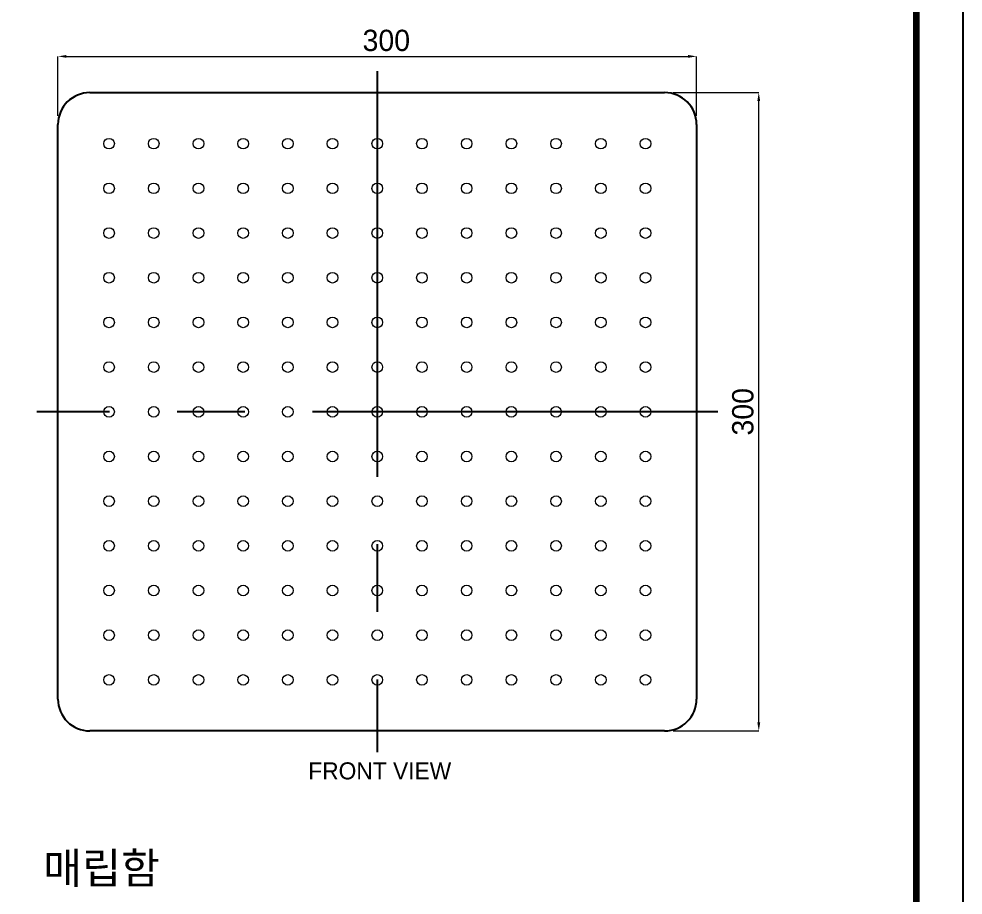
# Model space of a CAD drawing. Extents: x 0 to 1354, y -165 to 827.
# Drawn here: x 910.5 to 1354.1, y 203.7 to 615.5 of the extents above; entities that cross this region are included whole.
import ezdxf

# ---------------------------------------------------------------- set-up
doc = ezdxf.new("R2010")
doc.units = 0
doc.header["$LTSCALE"] = 10
doc.header["$MEASUREMENT"] = 0
doc.header["$PDMODE"] = 3
doc.header["$PDSIZE"] = -10
doc.linetypes.add('CENTER2', pattern=[28.575, 19.05, -3.175, 3.175, -3.175])
doc.layers.get('0').update_dxf_attribs({"linetype": 'CONTINUOUS'})
doc.layers.get('DEFPOINTS').update_dxf_attribs({"linetype": 'CONTINUOUS'})
doc.layers.add('실선', color=7, linetype='CONTINUOUS', lineweight=25)
doc.layers.add('치수선', color=7, linetype='CONTINUOUS', lineweight=20)
doc.layers.add('중심선', color=1, linetype='CENTER2')
doc.styles.add('Daelim Dimension', font='')
doc.styles.get('Daelim Dimension').set_extended_font_data('나눔고딕')
doc.dimstyles.new('DEFAULT', dxfattribs={"dimscale": 2, "dimtxt": 2, "dimasz": 2, "dimexe": 0, "dimexo": 2, "dimgap": 1, "dimtad": 1, "dimdec": 1, "dimzin": 9, "dimdsep": 46, "dimtxsty": 'Daelim Dimension', "dimcen": 0.5, "dimclrd": 252, "dimclre": 252, "dimclrt": 3, "dimadec": 1, "dimazin": 0, "dimtfac": 1, "dimtdec": 1, "dimtix": 1, "dimtmove": 0, "dimatfit": 3, "dimfxl": 1, "dimtolj": 1, "dimtzin": 1, "dimlwd": 9, "dimlwe": 9, "dimarcsym": 0})

# ---------------------------------------------------------------- blocks, each defined once
blk = doc.blocks.new('*D7')
at = {"color": 5, "lineweight": 9, "ltscale": 0.5, "transparency": 16777216}
for p, q in [((1217.86, 580.86), (1258.08, 580.86)), ((1258.08, 284.86), (1258.08, 576.86)), ((1217.86, 280.86), (1258.08, 280.86))]:
    blk.add_line(p, q, dxfattribs=at)
at = {"color": 5, "ltscale": 0.5, "transparency": 16777216}
for points in [[(1257.41, 576.86), (1258.75, 576.86), (1258.08, 580.86)], [(1257.41, 284.86), (1258.75, 284.86), (1258.08, 280.86)]]:
    blk.add_solid(points, dxfattribs=at)
at = {"layer": 'DEFPOINTS', "color": 0, "ltscale": 0.5, "transparency": 16777216}
for p in [(1213.86, 580.86), (1258.08, 580.86), (1213.86, 280.86)]:
    blk.add_point(p, dxfattribs=at)
at = {"color": 7, "ltscale": 0.5, "transparency": 16777216, "insert": (1250.63, 430.86), "char_height": 10, "attachment_point": 5, "rotation": 90, "style": 'Daelim Dimension'}
blk.add_mtext('\\A1;300', dxfattribs=at)
blk = doc.blocks.new('*D8')
at = {"color": 5, "lineweight": 9, "ltscale": 0.5, "transparency": 16777216}
for p, q in [((928.86, 569.86), (928.86, 597.87)), ((932.86, 597.87), (1224.86, 597.87)), ((1228.86, 569.86), (1228.86, 597.87))]:
    blk.add_line(p, q, dxfattribs=at)
at = {"color": 5, "ltscale": 0.5, "transparency": 16777216}
for points in [[(932.86, 598.54), (932.86, 597.2), (928.86, 597.87)], [(1224.86, 598.54), (1224.86, 597.2), (1228.86, 597.87)]]:
    blk.add_solid(points, dxfattribs=at)
at = {"layer": 'DEFPOINTS', "color": 0, "ltscale": 0.5, "transparency": 16777216}
for p in [(1228.86, 597.87), (928.86, 565.86), (1228.86, 565.86)]:
    blk.add_point(p, dxfattribs=at)
at = {"color": 7, "ltscale": 0.5, "transparency": 16777216, "insert": (1083.11, 605.32), "char_height": 10, "attachment_point": 5, "style": 'Daelim Dimension'}
blk.add_mtext('\\A1;300', dxfattribs=at)

msp = doc.modelspace()

# ---------------------------------------------------------------- linework, layer by layer
at = {"ltscale": 0.5}
msp.add_lwpolyline([(0, -165.36), (1354.08, -165.36), (1354.08, 826.8), (0, 826.8)], close=True, dxfattribs=at)
at = {"color": 5, "linetype": 'ByBlock', "lineweight": 200, "const_width": 3.12}
msp.add_lwpolyline([(21.77, -122.88), (1332.17, -122.88), (1332.17, 803.76), (21.77, 803.76)], close=True, dxfattribs=at)
at = {"layer": '실선'}
for p, q in [((943.86, 580.86), (1213.86, 580.86)), ((928.86, 295.86), (928.86, 565.86)), ((1228.86, 565.86), (1228.86, 295.86)), ((1213.86, 280.86), (943.86, 280.86))]:
    msp.add_line(p, q, dxfattribs=at)
for centre, start, end in [((943.86, 565.86), 90, 180), ((1213.86, 565.86), 0, 90), ((943.86, 295.86), 180, 270), ((1213.86, 295.86), 270, 0)]:
    msp.add_arc(centre, 15, start, end, dxfattribs=at)
at = {"layer": '중심선'}
for p, q in [((1078.86, 590.86), (1078.86, 270.86)), ((1238.86, 430.86), (918.86, 430.86))]:
    msp.add_line(p, q, dxfattribs=at)
at = {"layer": '치수선'}
for centre in [(952.86, 556.86), (973.86, 556.86), (994.86, 556.86), (1015.86, 556.86), (1036.86, 556.86), (1057.86, 556.86), (1078.86, 556.86), (1099.86, 556.86), (1120.86, 556.86), (1141.86, 556.86), (1162.86, 556.86), (1183.86, 556.86), (1204.86, 556.86), (952.86, 535.86), (973.86, 535.86), (994.86, 535.86), (1015.86, 535.86), (1036.86, 535.86), (1057.86, 535.86), (1078.86, 535.86), (1099.86, 535.86), (1120.86, 535.86), (1141.86, 535.86), (1162.86, 535.86), (1183.86, 535.86), (1204.86, 535.86), (952.86, 514.86), (973.86, 514.86), (994.86, 514.86), (1015.86, 514.86), (1036.86, 514.86), (1057.86, 514.86), (1078.86, 514.86), (1099.86, 514.86), (1120.86, 514.86), (1141.86, 514.86), (1162.86, 514.86), (1183.86, 514.86), (1204.86, 514.86), (952.86, 493.86), (973.86, 493.86), (994.86, 493.86), (1015.86, 493.86), (1036.86, 493.86), (1057.86, 493.86), (1078.86, 493.86), (1099.86, 493.86), (1120.86, 493.86), (1141.86, 493.86), (1162.86, 493.86), (1183.86, 493.86), (1204.86, 493.86), (952.86, 472.86), (973.86, 472.86), (994.86, 472.86), (1015.86, 472.86), (1036.86, 472.86), (1057.86, 472.86), (1078.86, 472.86), (1099.86, 472.86), (1120.86, 472.86), (1141.86, 472.86), (1162.86, 472.86), (1183.86, 472.86), (1204.86, 472.86), (952.86, 451.86), (973.86, 451.86), (994.86, 451.86), (1015.86, 451.86), (1036.86, 451.86), (1057.86, 451.86), (1078.86, 451.86), (1099.86, 451.86), (1120.86, 451.86), (1141.86, 451.86), (1162.86, 451.86), (1183.86, 451.86), (1204.86, 451.86), (952.86, 430.86), (973.86, 430.86), (994.86, 430.86), (1015.86, 430.86), (1036.86, 430.86), (1057.86, 430.86), (1078.86, 430.86), (1099.86, 430.86), (1120.86, 430.86), (1141.86, 430.86), (1162.86, 430.86), (1183.86, 430.86), (1204.86, 430.86), (952.86, 409.86), (973.86, 409.86), (994.86, 409.86), (1015.86, 409.86), (1036.86, 409.86), (1057.86, 409.86), (1078.86, 409.86), (1099.86, 409.86), (1120.86, 409.86), (1141.86, 409.86), (1162.86, 409.86), (1183.86, 409.86), (1204.86, 409.86), (952.86, 388.86), (973.86, 388.86), (994.86, 388.86), (1015.86, 388.86), (1036.86, 388.86), (1057.86, 388.86), (1078.86, 388.86), (1099.86, 388.86), (1120.86, 388.86), (1141.86, 388.86), (1162.86, 388.86), (1183.86, 388.86), (1204.86, 388.86), (952.86, 367.86), (973.86, 367.86), (994.86, 367.86), (1015.86, 367.86), (1036.86, 367.86), (1057.86, 367.86), (1078.86, 367.86), (1099.86, 367.86), (1120.86, 367.86), (1141.86, 367.86), (1162.86, 367.86), (1183.86, 367.86), (1204.86, 367.86), (952.86, 346.86), (973.86, 346.86), (994.86, 346.86), (1015.86, 346.86), (1036.86, 346.86), (1057.86, 346.86), (1078.86, 346.86), (1099.86, 346.86), (1120.86, 346.86), (1141.86, 346.86), (1162.86, 346.86), (1183.86, 346.86), (1204.86, 346.86), (952.86, 325.86), (973.86, 325.86), (994.86, 325.86), (1015.86, 325.86), (1036.86, 325.86), (1057.86, 325.86), (1078.86, 325.86), (1099.86, 325.86), (1120.86, 325.86), (1141.86, 325.86), (1162.86, 325.86), (1183.86, 325.86), (1204.86, 325.86), (952.86, 304.86), (973.86, 304.86), (994.86, 304.86), (1015.86, 304.86), (1036.86, 304.86), (1057.86, 304.86), (1078.86, 304.86), (1099.86, 304.86), (1120.86, 304.86), (1141.86, 304.86), (1162.86, 304.86), (1183.86, 304.86), (1204.86, 304.86)]:
    msp.add_circle(centre, 2.5, dxfattribs=at)

# ---------------------------------------------------------------- texts
at = {"insert": (921.89, 223.67), "char_height": 14.574, "width": 245.2705, "attachment_point": 1, "style": 'Daelim Dimension'}
msp.add_mtext('매립함', dxfattribs=at)
at = {"layer": '실선', "insert": (1046.45, 266.12), "char_height": 8, "attachment_point": 1, "style": 'Daelim Dimension'}
msp.add_mtext_dynamic_manual_height_columns('FRONT VIEW', width=110.6332, gutter_width=12.5, heights=[0], dxfattribs=at)

# ---------------------------------------------------------------- dimensions: what is measured, and where the dimension line sits
at = {"color": 5, "ltscale": 0.5}
dim = msp.add_linear_dim(base=(1228.86, 597.87), p1=(928.86, 565.86), p2=(1228.86, 565.86), dimstyle='DEFAULT', override={"dimtxt": 5, "dimdec": 0, "dimclrd": 5, "dimclre": 5, "dimclrt": 7}, dxfattribs=at)
dim.commit()
dim.dimension.update_dxf_attribs({"geometry": '*D8', "text_midpoint": (1083.11, 597.87), "dimtype": 160})
dim = msp.add_linear_dim(base=(1258.08, 580.86), p1=(1213.86, 280.86), p2=(1213.86, 580.86), angle=90, dimstyle='DEFAULT', override={"dimtxt": 5, "dimdec": 0, "dimclrd": 5, "dimclre": 5, "dimclrt": 7}, dxfattribs=at)
dim.commit()
dim.dimension.update_dxf_attribs({"geometry": '*D7', "text_midpoint": (1250.63, 430.86)})

doc.saveas('drawing.dxf')
